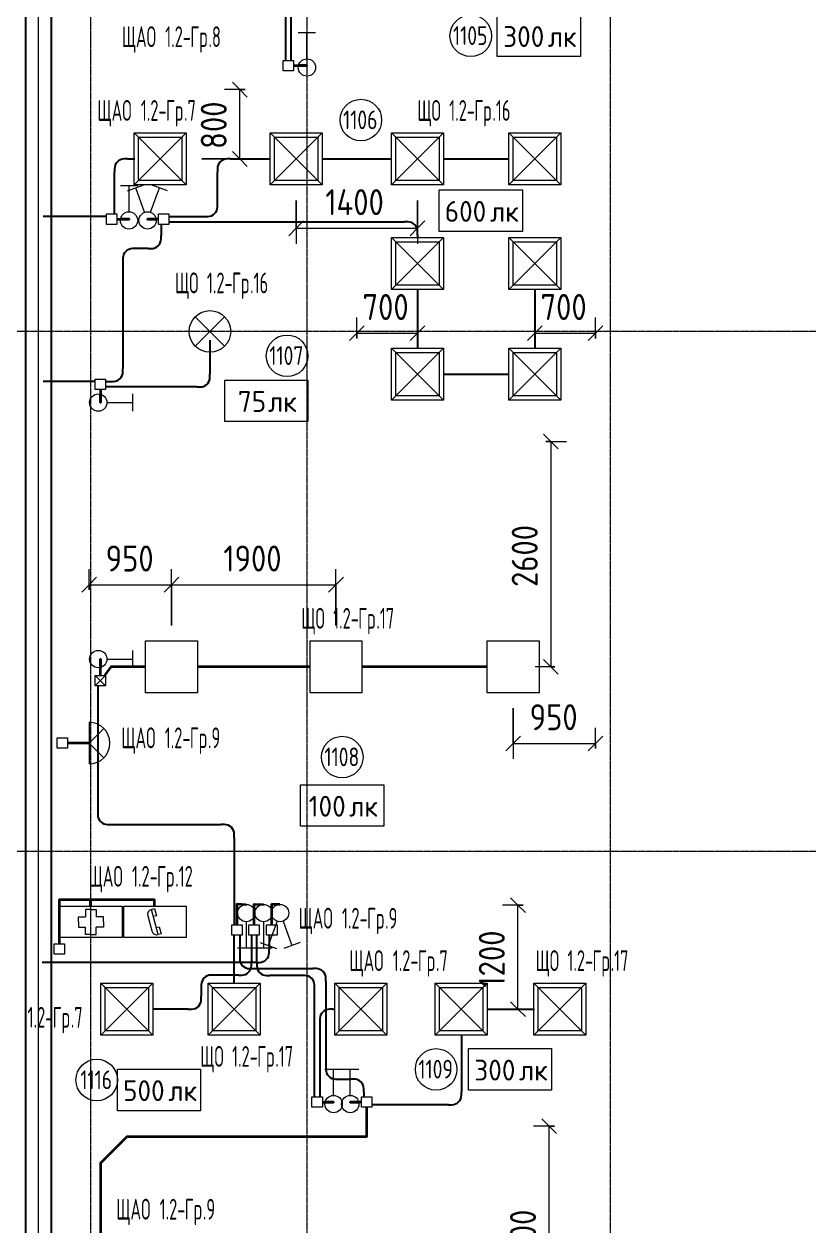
# Model space of a CAD drawing. Header units: millimetres. Extents: x -4730 to 98194, y -4296 to 93388.
# Drawn here: x 47733 to 56796, y 62179 to 76047 of the extents above; entities that cross this region are included whole.
import ezdxf

# ---------------------------------------------------------------- set-up
doc = ezdxf.new("R2010")
doc.units = ezdxf.units.MM
doc.linetypes.add('Линия сетки', pattern=[22.225, 12.7, -3.175, 3.175, -3.175])
for name, color, linetype, lineweight, true_color in [('Кабельные лотки', 5, 'Continuous', 25, 0x0000ff), ('Короба', 7, 'Continuous', 25, 0x008000), ('Соединительные детали коробов', 7, 'Continuous', 25, 0x008000), ('Типовые аннотации', 5, 'Continuous', 18, 0x0000ff)]:
    doc.layers.add(name, color=color, linetype=linetype, lineweight=lineweight, true_color=true_color)
for name, color, linetype, lineweight in [('Марки помещений', 7, 'Continuous', 9), ('Марки силовых электроприборов', 7, 'Continuous', 9), ('Осевая линия', 7, 'Continuous', 18), ('Оси', 7, 'Continuous', 9), ('Провода', 7, 'Continuous', 35), ('Размеры', 7, 'Continuous', 9), ('Размеры-120', 7, 'Continuous', 9)]:
    doc.layers.add(name, color=color, linetype=linetype, lineweight=lineweight)
doc.styles.add('GOST Common', font='GOST_Common.ttf', dxfattribs={"width": 0.6, "height": 240})
doc.styles.add('GOST Common_1', font='GOST_Common.ttf', dxfattribs={"width": 0.9, "height": 300})
doc.styles.add('GOST Common_2', font='GOST_Common.ttf', dxfattribs={"height": 240})
doc.styles.add('GOST Common_3', font='GOST_Common.ttf', dxfattribs={"width": 0.8, "height": 216})
doc.dimstyles.new('ADSK_Проверочный', dxfattribs={"dimscale": 304.8, "dimtxt": 301.714499, "dimasz": 0.556693, "dimexe": 0.590551, "dimexo": 0.590551, "dimgap": 0.19685, "dimtad": 1, "dimdec": 3, "dimrnd": 0.001, "dimdsep": 46, "dimtxsty": 'GOST Common_1', "dimblk1": 'OBLIQUE', "dimblk2": 'OBLIQUE', "dimsah": 1, "dimcen": 0.09, "dimazin": 0, "dimtfac": 1, "dimtdec": 4, "dimtix": 1, "dimtmove": 0, "dimatfit": 3, "dimfxl": 1, "dimtvp": 1, "dimtolj": 1, "dimtzin": 0, "dimarcsym": 2})

# ---------------------------------------------------------------- blocks, each defined once
blk = doc.blocks.new('M_Короб_ отвод - Плоский торец - ПВХ - Стандартная-2386742-1-й этаж')
at = {"layer": 'Соединительные детали коробов'}
for p, q in [((0, 111.95), (0, 150.05)), ((-150.05, 0), (-111.95, 0))]:
    blk.add_line(p, q, dxfattribs=at)
blk.add_arc((-111.95, 111.95), 111.95, 270, 0, dxfattribs=at)
blk = doc.blocks.new('ADSK_Марка_Помещение_1_ГОСТ21-501-2011 - Номер-85995-1-й этаж')
at = {"layer": 'Марки помещений'}
blk.add_circle((0, 0), 2, dxfattribs=at)
blk = doc.blocks.new('DIMBLOCK231-1-й этаж')
at = {"layer": 'Размеры-120'}
for p, q in [((50226, 75290), (50142, 75375)), ((50286, 75290), (50046, 75290)), ((50226, 74490), (50226, 75290)), ((50226, 75290), (50311, 75205)), ((50226, 75290), (50286, 75290)), ((49786, 74490), (50406, 74490)), ((50226, 74490), (49786, 74490)), ((50226, 74490), (50142, 74575)), ((50226, 74490), (50311, 74405))]:
    blk.add_line(p, q, dxfattribs=at)
at = {"layer": 'Размеры-120', "color": 0, "insert": (49774, 74606), "char_height": 300, "width": 681.16, "attachment_point": 1, "rotation": 90, "line_spacing_factor": 1.022761, "style": 'GOST Common_1'}
blk.add_mtext('800', dxfattribs=at)
blk = doc.blocks.new('_Oblique')
at = {"color": 0, "linetype": 'ByBlock', "lineweight": -2}
blk.add_line((-0.5, -0.5), (0.5, 0.5), dxfattribs=at)
blk = doc.blocks.new('DIMBLOCK232-1-й этаж')
at = {"layer": 'Размеры-120'}
for p, q in [((51575, 72420), (51575, 72660)), ((51575, 72480), (51660, 72565)), ((52275, 72480), (52360, 72565)), ((51575, 72480), (51490, 72395)), ((51575, 72480), (52275, 72480)), ((51575, 72480), (51575, 72420)), ((52275, 72480), (52190, 72395)), ((52275, 72483), (52275, 72300)), ((52275, 72480), (52275, 72483))]:
    blk.add_line(p, q, dxfattribs=at)
at = {"layer": 'Размеры-120', "color": 0, "insert": (51641, 72932), "char_height": 300, "width": 681.16, "attachment_point": 1, "line_spacing_factor": 1.022761, "style": 'GOST Common_1'}
blk.add_mtext('700', dxfattribs=at)
blk = doc.blocks.new('DIMBLOCK233-1-й этаж')
at = {"layer": 'Размеры-120'}
for p, q in [((53630, 72480), (53715, 72565)), ((54330, 72420), (54330, 72660)), ((54330, 72480), (54415, 72565)), ((53630, 72480), (53545, 72395)), ((53630, 72483), (53630, 72300)), ((53630, 72480), (53630, 72483)), ((53630, 72480), (54330, 72480)), ((54330, 72480), (54245, 72395)), ((54330, 72480), (54330, 72420))]:
    blk.add_line(p, q, dxfattribs=at)
at = {"layer": 'Размеры-120', "color": 0, "insert": (53696, 72932), "char_height": 300, "width": 681.16, "attachment_point": 1, "line_spacing_factor": 1.022761, "style": 'GOST Common_1'}
blk.add_mtext('700', dxfattribs=at)
blk = doc.blocks.new('DIMBLOCK234-1-й этаж')
at = {"layer": 'Размеры-120'}
for p, q in [((50875, 74012), (50875, 73510)), ((50875, 73690), (50875, 74012)), ((52275, 74012), (52275, 73510)), ((52275, 73690), (52275, 74012)), ((50875, 73690), (50790, 73605)), ((50875, 73690), (50960, 73775)), ((50875, 73690), (52275, 73690)), ((52275, 73690), (52190, 73605)), ((52275, 73690), (52360, 73775))]:
    blk.add_line(p, q, dxfattribs=at)
at = {"layer": 'Размеры-120', "color": 0, "insert": (51212, 74142), "char_height": 300, "width": 871.39, "attachment_point": 1, "line_spacing_factor": 1.022761, "style": 'GOST Common_1'}
blk.add_mtext('1400', dxfattribs=at)
blk = doc.blocks.new('DIMBLOCK235-1-й этаж')
at = {"layer": 'Размеры-120'}
for p, q in [((53816, 71230), (53732, 71315)), ((53756, 71230), (53996, 71230)), ((53816, 71230), (53756, 71230)), ((53816, 71230), (53816, 68630)), ((53816, 71230), (53901, 71145)), ((53816, 68630), (53732, 68715)), ((53860, 68630), (53636, 68630)), ((53816, 68630), (53901, 68545)), ((53816, 68630), (53860, 68630))]:
    blk.add_line(p, q, dxfattribs=at)
at = {"layer": 'Размеры-120', "color": 0, "insert": (53364, 69552), "char_height": 300, "width": 908.21, "attachment_point": 1, "rotation": 90, "line_spacing_factor": 1.022761, "style": 'GOST Common_1'}
blk.add_mtext('2600', dxfattribs=at)
blk = doc.blocks.new('DIMBLOCK236-1-й этаж')
at = {"layer": 'Размеры-120'}
for p, q in [((48485, 69518), (48485, 69758)), ((48485, 69578), (48570, 69663)), ((49435, 69107), (49435, 69758)), ((49435, 69578), (49520, 69663)), ((48485, 69578), (48400, 69493)), ((48485, 69578), (49435, 69578)), ((48485, 69578), (48485, 69518)), ((49435, 69578), (49350, 69493)), ((49435, 69578), (49435, 69107))]:
    blk.add_line(p, q, dxfattribs=at)
at = {"layer": 'Размеры-120', "color": 0, "insert": (48676, 70030), "char_height": 300, "width": 681.16, "attachment_point": 1, "line_spacing_factor": 1.022761, "style": 'GOST Common_1'}
blk.add_mtext('950', dxfattribs=at)
blk = doc.blocks.new('DIMBLOCK237-1-й этаж')
at = {"layer": 'Размеры-120'}
for p, q in [((49435, 69107), (49435, 69758)), ((49435, 69578), (49520, 69663)), ((51335, 69107), (51335, 69758)), ((51335, 69578), (51420, 69663)), ((49435, 69578), (49350, 69493)), ((49435, 69578), (51335, 69578)), ((49435, 69578), (49435, 69107)), ((51335, 69578), (51250, 69493)), ((51335, 69578), (51335, 69107))]:
    blk.add_line(p, q, dxfattribs=at)
at = {"layer": 'Размеры-120', "color": 0, "insert": (50035, 70030), "char_height": 300, "width": 840.71, "attachment_point": 1, "line_spacing_factor": 1.022761, "style": 'GOST Common_1'}
blk.add_mtext('1900', dxfattribs=at)
blk = doc.blocks.new('DIMBLOCK238-1-й этаж')
at = {"layer": 'Размеры-120'}
for p, q in [((53380, 68152), (53380, 67567)), ((53380, 67747), (53380, 68152)), ((53380, 67747), (53465, 67832)), ((54330, 67687), (54330, 67927)), ((54330, 67747), (54415, 67832)), ((53380, 67747), (53295, 67662)), ((53380, 67747), (54330, 67747)), ((54330, 67747), (54245, 67662)), ((54330, 67747), (54330, 67687))]:
    blk.add_line(p, q, dxfattribs=at)
at = {"layer": 'Размеры-120', "color": 0, "insert": (53571, 68199), "char_height": 300, "width": 681.16, "attachment_point": 1, "line_spacing_factor": 1.022761, "style": 'GOST Common_1'}
blk.add_mtext('950', dxfattribs=at)
blk = doc.blocks.new('DIMBLOCK239-1-й этаж')
at = {"layer": 'Размеры-120'}
for p, q in [((53496, 65880), (53256, 65880)), ((53436, 65880), (53351, 65965)), ((53436, 64680), (53436, 65880)), ((53436, 65880), (53521, 65795)), ((53436, 65880), (53496, 65880)), ((53446, 64680), (53256, 64680)), ((53436, 64680), (53351, 64765)), ((53436, 64680), (53521, 64595)), ((53436, 64680), (53446, 64680))]:
    blk.add_line(p, q, dxfattribs=at)
at = {"layer": 'Размеры-120', "color": 0, "insert": (52984, 64930), "char_height": 300, "width": 840.71, "attachment_point": 1, "rotation": 90, "line_spacing_factor": 1.022761, "style": 'GOST Common_1'}
blk.add_mtext('1200', dxfattribs=at)
blk = doc.blocks.new('DIMBLOCK240-1-й этаж')
at = {"layer": 'Размеры-120'}
for p, q in [((53796, 63330), (53711, 63415)), ((53856, 63330), (53616, 63330)), ((53796, 60730), (53796, 63330)), ((53796, 63330), (53881, 63245)), ((53796, 63330), (53856, 63330)), ((53796, 60730), (53711, 60815)), ((53860, 60730), (53616, 60730)), ((53796, 60730), (53881, 60645)), ((53796, 60730), (53860, 60730))]:
    blk.add_line(p, q, dxfattribs=at)
at = {"layer": 'Размеры-120', "color": 0, "insert": (53344, 61652), "char_height": 300, "width": 908.21, "attachment_point": 1, "rotation": 90, "line_spacing_factor": 1.022761, "style": 'GOST Common_1'}
blk.add_mtext('2600', dxfattribs=at)
blk = doc.blocks.new('Морка помещения_освещённость_ - Морка помещения_освещённость_-1484368-1-й этаж')
at = {"layer": 'Марки помещений', "color": 190, "true_color": 0x8000ff}
for p, q in [((-4, 0), (-4, 4)), ((-4, 4), (4, 4)), ((4, 4), (4, 0)), ((4, 0), (-4, 0))]:
    blk.add_line(p, q, dxfattribs=at)

msp = doc.modelspace()

# ---------------------------------------------------------------- linework, layer by layer
at = {"layer": 'Кабельные лотки'}
for p, q in [((47750, 87303.1437), (47750, 52528.1437)), ((48050, 52528.1437), (48050, 87303.1437))]:
    msp.add_line(p, q, dxfattribs=at)
at = {"layer": 'Короба'}
for p, q in [((50752.8206, 77211.45), (50752.8206, 75627.0767)), ((50815.8206, 75627.0767), (50815.8206, 76539.95)), ((48928.1548, 74490), (49011.2384, 74490)), ((50116.6548, 74490), (50579.764, 74490)), ((51174.764, 74490), (51979.764, 74490)), ((52574.764, 74490), (53334.764, 74490)), ((48778.1048, 73855.7174), (48778.1048, 74339.95)), ((49966.6048, 73977.2674), (49966.6048, 74339.95)), ((48686.6048, 73827.2174), (47955.7824, 73827.2174)), ((49406.6048, 73827.2174), (49816.5548, 73827.2174)), ((49315.1048, 73735.7174), (49315.1048, 73605.7674)), ((49406.6048, 73764.2174), (52127.214, 73764.2174)), ((52277.264, 73614.1674), (52277.264, 73582.9521)), ((49165.0548, 73455.7174), (49025.1548, 73455.7174)), ((48875.1048, 73305.6674), (48875.1048, 72072.7633)), ((52277.264, 72987.9521), (52277.264, 72302.9521)), ((53632.264, 72987.9521), (53632.264, 72302.9521)), ((49880, 72400), (49880, 72009.7633)), ((52574.764, 72005.4521), (53334.764, 72005.4521)), ((48555.5342, 71922.7133), (47955.7824, 71922.7133)), ((48675.5342, 71922.7133), (48725.0548, 71922.7133)), ((49729.95, 71859.7133), (48675.5342, 71859.7133)), ((48584.0342, 68411.2133), (48584.0342, 66961.2633)), ((48734.0842, 66811.2133), (50010.2143, 66811.2133)), ((50160.2643, 66661.1633), (50160.2643, 65652.9792)), ((50160.2643, 64977.5), (50160.2643, 65532.9792)), ((50223.2643, 65532.9792), (50223.2643, 65298.0292)), ((50358.0118, 65532.9792), (50358.0118, 65223.0292)), ((50421.0118, 65218.8523), (50421.0118, 65532.9792)), ((50563.0118, 65532.9792), (50563.0118, 65370.05)), ((50412.9618, 65220), (47943.0118, 65220)), ((50207.9618, 65072.9792), (49930.05, 65072.9792)), ((50373.3143, 65147.9792), (51068.2143, 65147.9792)), ((50936.2421, 65068.8023), (50571.0618, 65068.8023)), ((49780, 64922.9292), (49780, 64830.05)), ((51086.2921, 63668.8023), (51086.2921, 64918.7523)), ((51218.2643, 64997.9292), (51218.2643, 64023.0292)), ((49629.95, 64680), (49220.7643, 64680)), ((51299.3421, 64680), (51325.7643, 64680)), ((53080.7643, 64680), (53625.7643, 64680)), ((51149.2921, 64529.95), (51149.2921, 63668.8023)), ((52783.2643, 64382.5), (52783.2643, 63727.3523)), ((51368.3143, 63872.9792), (51506.2421, 63872.9792)), ((51656.2921, 63722.9292), (51656.2921, 63668.8023)), ((52633.2143, 63577.3023), (51747.7921, 63577.3023))]:
    msp.add_line(p, q, dxfattribs=at)
at = {"layer": 'Осевая линия'}
msp.add_line((47900, 52528.1437), (47900, 87303.1437), dxfattribs=at)
at = {"layer": 'Оси', "linetype": 'Линия сетки'}
for p, q in [((48500, 93388.3703), (48500, -3096.3487)), ((51000, 93388.3703), (51000, -3096.3487)), ((54500, 93388.3703), (54500, -3096.3487)), ((98194.2682, 72500), (-3530.0173, 72500)), ((98194.2682, 66500), (-3530.0173, 66500))]:
    msp.add_line(p, q, dxfattribs=at)
at = {"layer": 'Провода'}
for p, q in [((51035, 68630), (49735, 68630)), ((53080, 68630), (51635, 68630)), ((48485, 67750.0006), (48235.5342, 67750))]:
    msp.add_line(p, q, dxfattribs=at)
at = {"layer": 'Провода', "flags": 128}
for points in [[(50844.3206, 75567.0773), (51000, 75567.0788), (50902.3244, 75567.0788)], [(48806.6048, 73795.718), (48945.4864, 73795.7194), (48846.6294, 73795.7194)], [(49286.6048, 73795.718), (49160, 73795.7194), (49258.857, 73795.7194)], [(48615.5328, 71831.2133), (48615.5293, 71680), (48615.5293, 71776.8539)], [(48615.533, 68531.2133), (48615.5293, 68720), (48615.5293, 68623.1461)], [(49135, 68630), (48737.264, 68630), (48661.5316, 68531.2133)], [(48501.4515, 65866.7452), (48500, 65940), (48139.9952, 65940), (48139.9995, 65433.3176)], [(49241.4515, 65866.7452), (49240, 65940), (48500, 65940), (48501.4515, 65866.7452)], [(50299.0772, 65884), (50189.507, 65890), (50191.7633, 65652.9792)], [(50389.5108, 65652.9792), (50389.507, 65890), (50497.1551, 65889.1563)], [(50594.5108, 65652.9792), (50594.507, 65890), (50688.5646, 65890.0223)], [(51687.7913, 63548.8023), (51687.7872, 63208.8043), (48920.3293, 63208.8043), (48615.5301, 62904.0043), (48615.534, 61271.2133)], [(51177.7921, 63608.8029), (51306.9004, 63608.8043), (51209.6195, 63608.8043)], [(51627.7921, 63608.803), (51500, 63608.8043), (51597.2809, 63608.8043)]]:
    msp.add_lwpolyline(points, dxfattribs=at)
at = {"layer": 'Типовые аннотации'}
for p, q in [((51100, 75945.6433), (50900, 75945.6433)), ((51000, 75645.6433), (51000, 75945.6433)), ((50575, 74790), (51175, 74790)), ((50575, 74190), (50575, 74790)), ((50575, 74790), (51175, 74190)), ((50575, 74190), (51175, 74790)), ((51175, 74790), (51175, 74190)), ((51975, 74790), (52575, 74790)), ((51975, 74190), (51975, 74790)), ((51975, 74790), (52575, 74190)), ((51975, 74190), (52575, 74790)), ((52575, 74790), (52575, 74190)), ((53330, 74790), (53930, 74790)), ((53330, 74190), (53330, 74790)), ((53330, 74790), (53930, 74190)), ((53330, 74190), (53930, 74790)), ((53930, 74790), (53930, 74190)), ((50625, 74740), (51125, 74740)), ((50625, 74240), (50625, 74740)), ((51125, 74740), (51125, 74240)), ((52025, 74740), (52525, 74740)), ((52025, 74240), (52025, 74740)), ((52525, 74740), (52525, 74240)), ((53380, 74740), (53880, 74740)), ((53380, 74240), (53380, 74740)), ((53880, 74740), (53880, 74240)), ((51125, 74240), (50625, 74240)), ((52525, 74240), (52025, 74240)), ((53880, 74240), (53380, 74240)), ((48929.2227, 74122.3184), (49117.1612, 74190.7224)), ((49125.798, 73874.6126), (49023.1919, 74156.5204)), ((49194.202, 73874.6126), (49296.8081, 74156.5204)), ((49390.7773, 74122.3184), (49202.8388, 74190.7224)), ((51175, 74190), (50575, 74190)), ((52575, 74190), (51975, 74190)), ((53930, 74190), (53330, 74190)), ((51975, 73585.4521), (52575, 73585.4521)), ((51975, 72985.4521), (51975, 73585.4521)), ((51975, 73585.4521), (52575, 72985.4521)), ((51975, 72985.4521), (52575, 73585.4521)), ((52025, 73535.4521), (52525, 73535.4521)), ((52025, 73035.4521), (52025, 73535.4521)), ((52525, 73535.4521), (52525, 73035.4521)), ((52575, 73585.4521), (52575, 72985.4521)), ((53330, 73585.4521), (53930, 73585.4521)), ((53330, 72985.4521), (53330, 73585.4521)), ((53330, 73585.4521), (53930, 72985.4521)), ((53330, 72985.4521), (53930, 73585.4521)), ((53380, 73535.4521), (53880, 73535.4521)), ((53380, 73035.4521), (53380, 73535.4521)), ((53880, 73535.4521), (53880, 73035.4521)), ((53930, 73585.4521), (53930, 72985.4521)), ((52575, 72985.4521), (51975, 72985.4521)), ((52525, 73035.4521), (52025, 73035.4521)), ((53930, 72985.4521), (53330, 72985.4521)), ((53880, 73035.4521), (53380, 73035.4521)), ((49880, 72500), (49710.2944, 72669.7056)), ((49880, 72500), (50049.7056, 72669.7056)), ((49880, 72500), (49710.2944, 72330.2944)), ((49880, 72500), (50049.7056, 72330.2944)), ((51975, 72305.4521), (52575, 72305.4521)), ((51975, 71705.4521), (51975, 72305.4521)), ((51975, 72305.4521), (52575, 71705.4521)), ((51975, 71705.4521), (52575, 72305.4521)), ((52025, 72255.4521), (52525, 72255.4521)), ((52025, 71755.4521), (52025, 72255.4521)), ((52525, 72255.4521), (52525, 71755.4521)), ((52575, 72305.4521), (52575, 71705.4521)), ((53330, 72305.4521), (53930, 72305.4521)), ((53330, 71705.4521), (53330, 72305.4521)), ((53330, 72305.4521), (53930, 71705.4521)), ((53330, 71705.4521), (53930, 72305.4521)), ((53380, 72255.4521), (53880, 72255.4521)), ((53380, 71755.4521), (53380, 72255.4521)), ((53880, 72255.4521), (53880, 71755.4521)), ((53930, 72305.4521), (53930, 71705.4521)), ((48990.6433, 71580), (48990.6433, 71780)), ((52575, 71705.4521), (51975, 71705.4521)), ((52525, 71755.4521), (52025, 71755.4521)), ((53930, 71705.4521), (53330, 71705.4521)), ((53880, 71755.4521), (53380, 71755.4521)), ((48690.6433, 71680), (48990.6433, 71680)), ((49135, 68930), (49735, 68930)), ((49135, 68330), (49135, 68930)), ((49735, 68930), (49735, 68330)), ((51035, 68930), (51635, 68930)), ((51035, 68330), (51035, 68930)), ((51635, 68930), (51635, 68330)), ((53080, 68930), (53680, 68930)), ((53080, 68330), (53080, 68930)), ((53680, 68930), (53680, 68330)), ((48990.6433, 68620), (48990.6433, 68820)), ((48690.6433, 68720), (48990.6433, 68720)), ((49735, 68330), (49135, 68330)), ((51635, 68330), (51035, 68330)), ((53680, 68330), (53080, 68330)), ((50299.0772, 65689.3567), (50299.0772, 65389.3567)), ((50656.0667, 65695.3874), (50553.4607, 65413.4796)), ((50724.4708, 65695.3874), (50827.0768, 65413.4796)), ((50199.0772, 65389.3567), (50399.0772, 65389.3567)), ((50459.4914, 65447.6816), (50647.43, 65379.2776)), ((50921.0461, 65447.6816), (50733.1075, 65379.2776)), ((49858.0003, 64980), (50458.0003, 64980)), ((49858.0003, 64380), (49858.0003, 64980)), ((49858.0003, 64980), (50458.0003, 64380)), ((49858.0003, 64380), (50458.0003, 64980)), ((49908.0003, 64930), (50408.0003, 64930)), ((49908.0003, 64430), (49908.0003, 64930)), ((50408.0003, 64930), (50408.0003, 64430)), ((50458.0003, 64980), (50458.0003, 64380)), ((52481.0003, 64980), (53081.0003, 64980)), ((52481.0003, 64380), (52481.0003, 64980)), ((52481.0003, 64980), (53081.0003, 64380)), ((52481.0003, 64380), (53081.0003, 64980)), ((52531.0003, 64930), (53031.0003, 64930)), ((52531.0003, 64430), (52531.0003, 64930)), ((53031.0003, 64930), (53031.0003, 64430)), ((53081.0003, 64980), (53081.0003, 64380)), ((53621.0003, 64980), (54221.0003, 64980)), ((53621.0003, 64380), (53621.0003, 64980)), ((53621.0003, 64980), (54221.0003, 64380)), ((53621.0003, 64380), (54221.0003, 64980)), ((53671.0003, 64930), (54171.0003, 64930)), ((53671.0003, 64430), (53671.0003, 64930)), ((54171.0003, 64930), (54171.0003, 64430)), ((54221.0003, 64980), (54221.0003, 64380)), ((50458.0003, 64380), (49858.0003, 64380)), ((50408.0003, 64430), (49908.0003, 64430)), ((53081.0003, 64380), (52481.0003, 64380)), ((53031.0003, 64430), (52531.0003, 64430)), ((54221.0003, 64380), (53621.0003, 64380)), ((54171.0003, 64430), (53671.0003, 64430)), ((51600, 63985.6433), (51400, 63985.6433)), ((51500, 63685.6433), (51500, 63985.6433))]:
    msp.add_line(p, q, dxfattribs=at)
at = {"layer": 'Типовые аннотации', "color": 7}
for p, q in [((50724.3206, 75627.0767), (50844.3206, 75627.0767)), ((50724.3206, 75507.0767), (50724.3206, 75627.0767)), ((50844.3206, 75627.0767), (50844.3206, 75507.0767)), ((50844.3206, 75507.0767), (50724.3206, 75507.0767)), ((48686.6048, 73855.7174), (48806.6048, 73855.7174)), ((48686.6048, 73735.7174), (48686.6048, 73855.7174)), ((48806.6048, 73855.7174), (48806.6048, 73735.7174)), ((49286.6048, 73855.7174), (49406.6048, 73855.7174)), ((49286.6048, 73735.7174), (49286.6048, 73855.7174)), ((49406.6048, 73855.7174), (49406.6048, 73735.7174)), ((48806.6048, 73735.7174), (48686.6048, 73735.7174)), ((49406.6048, 73735.7174), (49286.6048, 73735.7174)), ((48555.5342, 71951.2133), (48675.5342, 71951.2133)), ((48555.5342, 71831.2133), (48555.5342, 71951.2133)), ((48675.5342, 71951.2133), (48675.5342, 71831.2133)), ((48675.5342, 71831.2133), (48555.5342, 71831.2133)), ((48555.5342, 68531.2133), (48675.5342, 68531.2133)), ((48555.5342, 68411.2133), (48555.5342, 68531.2133)), ((48555.5342, 68531.2133), (48675.5342, 68411.2133)), ((48555.5342, 68411.2133), (48675.5342, 68531.2133)), ((48675.5342, 68531.2133), (48675.5342, 68411.2133)), ((48675.5342, 68411.2133), (48555.5342, 68411.2133)), ((50131.7643, 65652.9792), (50251.7643, 65652.9792)), ((50131.7643, 65532.9792), (50131.7643, 65652.9792)), ((50251.7643, 65652.9792), (50251.7643, 65532.9792)), ((50329.5118, 65652.9792), (50449.5118, 65652.9792)), ((50329.5118, 65532.9792), (50329.5118, 65652.9792)), ((50449.5118, 65652.9792), (50449.5118, 65532.9792)), ((50251.7643, 65532.9792), (50131.7643, 65532.9792)), ((50449.5118, 65532.9792), (50329.5118, 65532.9792)), ((51057.7921, 63668.8023), (51177.7921, 63668.8023)), ((51057.7921, 63548.8023), (51057.7921, 63668.8023)), ((51177.7921, 63668.8023), (51177.7921, 63548.8023)), ((51627.7921, 63668.8023), (51747.7921, 63668.8023)), ((51627.7921, 63548.8023), (51627.7921, 63668.8023)), ((51747.7921, 63668.8023), (51747.7921, 63548.8023)), ((51177.7921, 63548.8023), (51057.7921, 63548.8023)), ((51747.7921, 63548.8023), (51627.7921, 63548.8023))]:
    msp.add_line(p, q, dxfattribs=at)
at = {"layer": 'Типовые аннотации', "color": 1, "true_color": 0xff0000}
for p, q in [((49006.4744, 74790), (49606.4744, 74790)), ((49006.4744, 74190), (49006.4744, 74790)), ((49006.4744, 74790), (49606.4744, 74190)), ((49006.4744, 74190), (49606.4744, 74790)), ((49606.4744, 74790), (49606.4744, 74190)), ((49056.4744, 74740), (49556.4744, 74740)), ((49056.4744, 74240), (49056.4744, 74740)), ((49556.4744, 74740), (49556.4744, 74240)), ((49556.4744, 74240), (49056.4744, 74240)), ((49045.4864, 74180.6433), (48845.4864, 74180.6433)), ((48945.4864, 73880.6433), (48945.4864, 74180.6433)), ((49606.4744, 74190), (49006.4744, 74190)), ((48485, 67990), (48485, 67510)), ((48485, 67750), (48654.7056, 67919.7056)), ((48115.5342, 67810), (48235.5342, 67810)), ((48115.5342, 67690), (48115.5342, 67810)), ((48235.5342, 67690), (48115.5342, 67690)), ((48235.5342, 67810), (48235.5342, 67690)), ((48485, 67750), (48654.7056, 67580.2944)), ((50499.0772, 65689.3567), (50499.0772, 65389.3567)), ((48080, 65433.3176), (48200, 65433.3176)), ((48080, 65313.3176), (48080, 65433.3176)), ((48200, 65433.3176), (48200, 65313.3176)), ((50399.0772, 65389.3567), (50599.0772, 65389.3567)), ((48200, 65313.3176), (48080, 65313.3176)), ((48621.0003, 64980), (49221.0003, 64980)), ((48621.0003, 64380), (48621.0003, 64980)), ((48621.0003, 64980), (49221.0003, 64380)), ((48621.0003, 64380), (49221.0003, 64980)), ((48671.0003, 64930), (49171.0003, 64930)), ((48671.0003, 64430), (48671.0003, 64930)), ((49171.0003, 64930), (49171.0003, 64430)), ((49221.0003, 64980), (49221.0003, 64380)), ((51321.0003, 64980), (51921.0003, 64980)), ((51321.0003, 64380), (51321.0003, 64980)), ((51321.0003, 64980), (51921.0003, 64380)), ((51321.0003, 64380), (51921.0003, 64980)), ((51371.0003, 64930), (51871.0003, 64930)), ((51371.0003, 64430), (51371.0003, 64930)), ((51871.0003, 64930), (51871.0003, 64430)), ((51921.0003, 64980), (51921.0003, 64380)), ((49221.0003, 64380), (48621.0003, 64380)), ((49171.0003, 64430), (48671.0003, 64430)), ((51921.0003, 64380), (51321.0003, 64380)), ((51871.0003, 64430), (51371.0003, 64430)), ((51406.9004, 63985.6433), (51206.9004, 63985.6433)), ((51306.9004, 63685.6433), (51306.9004, 63985.6433))]:
    msp.add_line(p, q, dxfattribs=at)
at = {"layer": 'Типовые аннотации', "color": 96, "true_color": 0x008000}
for p, q in [((48145.0179, 65506.7452), (48145.0179, 65866.7452)), ((48145.0179, 65866.7452), (48865.0179, 65866.7452)), ((48361.0179, 65686.7452), (48361.0179, 65746.7452)), ((48361.0179, 65746.7452), (48445.0179, 65746.7452)), ((48505.0179, 65830.7452), (48445.0179, 65830.7452)), ((48445.0179, 65830.7452), (48445.0179, 65746.7452)), ((48505.0179, 65830.7452), (48565.0179, 65830.7452)), ((48565.0179, 65830.7452), (48565.0179, 65746.7452)), ((48649.0179, 65746.7452), (48565.0179, 65746.7452)), ((48649.0179, 65686.7452), (48649.0179, 65746.7452)), ((48865.0179, 65866.7452), (48865.0179, 65506.7452)), ((48885.0179, 65506.7452), (48885.0179, 65866.7452)), ((48885.0179, 65866.7452), (49605.0179, 65866.7452)), ((49162.1582, 65757.2966), (49208.7457, 65583.43)), ((49204.5846, 65830.7813), (49239.358, 65840.0988)), ((49282.2304, 65541.0036), (49204.5846, 65830.7813)), ((49261.0988, 65758.961), (49226.3254, 65749.6435)), ((49239.358, 65840.0988), (49261.0988, 65758.961)), ((49605.0179, 65866.7452), (49605.0179, 65506.7452)), ((48361.0179, 65686.7452), (48361.0179, 65626.7452)), ((48361.0179, 65626.7452), (48445.0179, 65626.7452)), ((48445.0179, 65542.7452), (48445.0179, 65626.7452)), ((48565.0179, 65542.7452), (48565.0179, 65626.7452)), ((48649.0179, 65626.7452), (48565.0179, 65626.7452)), ((48649.0179, 65686.7452), (48649.0179, 65626.7452)), ((49260.4896, 65622.1413), (49295.2629, 65631.4588)), ((49295.2629, 65631.4588), (49317.0037, 65550.3211)), ((48865.0179, 65506.7452), (48145.0179, 65506.7452)), ((48505.0179, 65542.7452), (48445.0179, 65542.7452)), ((48505.0179, 65542.7452), (48565.0179, 65542.7452)), ((49605.0179, 65506.7452), (48885.0179, 65506.7452)), ((49317.0037, 65550.3211), (49282.2304, 65541.0036))]:
    msp.add_line(p, q, dxfattribs=at)
at = {"layer": 'Типовые аннотации', "color": 16, "true_color": 0x800000}
for p, q in [((50534.5118, 65652.9792), (50654.5118, 65652.9792)), ((50534.5118, 65532.9792), (50534.5118, 65652.9792)), ((50654.5118, 65652.9792), (50654.5118, 65532.9792)), ((50654.5118, 65532.9792), (50534.5118, 65532.9792))]:
    msp.add_line(p, q, dxfattribs=at)
at = {"layer": 'Типовые аннотации'}
for centre, radius in [((51000, 75545.6433), 100), ((49160, 73780.6433), 100), ((49880, 72500), 240), ((48590.6433, 71680), 100), ((48590.6433, 68720), 100), ((50299.0772, 65789.3567), 100), ((50690.2688, 65789.3567), 100), ((51500, 63585.6433), 100)]:
    msp.add_circle(centre, radius, dxfattribs=at)
at = {"layer": 'Типовые аннотации', "color": 1, "true_color": 0xff0000}
for centre in [(48945.4864, 73780.6433), (50499.0772, 65789.3567), (51306.9004, 63585.6433)]:
    msp.add_circle(centre, 100, dxfattribs=at)
msp.add_arc((48485, 67750), 240, 270, 90, dxfattribs=at)
at = {"layer": 'Типовые аннотации', "color": 96, "true_color": 0x008000}
for centre, start, end in [((49220.1138, 65772.8258), 105, 195), ((49266.7012, 65598.9591), 195, 285)]:
    msp.add_arc(centre, 60, start, end, dxfattribs=at)

# ---------------------------------------------------------------- block references
at = {"layer": 'Марки помещений', "xscale": 120, "yscale": 120, "zscale": 120}
for p in [(52891.0465, 75911.1899), (51622.1578, 74939.1823), (50770.2523, 72218.8434), (51406.9813, 67588.5368), (52491.1162, 63985.2024), (48572.5161, 63862.6369)]:
    msp.add_blockref('ADSK_Марка_Помещение_1_ГОСТ21-501-2011 - Номер-85995-1-й этаж', p, dxfattribs=at)
at = {"layer": 'Марки помещений', "color": 190, "true_color": 0x8000ff, "xscale": 120, "yscale": 120, "zscale": 120}
for p in [(53676.976, 75671.1899), (53006.4114, 73653.1793), (50530.2523, 71459.6881), (51406.9813, 66790.1761), (53343.5716, 63745.2024), (49292.5161, 63508.2597)]:
    msp.add_blockref('Морка помещения_освещённость_ - Морка помещения_освещённость_-1484368-1-й этаж', p, dxfattribs=at)
at = {"layer": 'Соединительные детали коробов'}
for p, rotation in [((48778.1048, 74490), 180), ((49966.6048, 74490), 180), ((52277.264, 73764.2174), 90), ((48875.1048, 73455.7174), 180), ((48584.0342, 66811.2133), 270), ((50160.2643, 66811.2133), 90), ((50223.2643, 65147.9792), 270), ((50421.0118, 65068.8023), 270), ((49780, 65072.9792), 180), ((51086.2921, 65068.8023), 90), ((51218.2643, 65147.9792), 90), ((51149.2921, 64680), 180), ((51218.2643, 63872.9792), 270), ((51656.2921, 63872.9792), 90)]:
    msp.add_blockref('M_Короб_ отвод - Плоский торец - ПВХ - Стандартная-2386742-1-й этаж', p, dxfattribs=dict(at, rotation=rotation))
for p in [(49966.6048, 73827.2174), (49315.1048, 73455.7174), (48875.1048, 71922.7133), (49880, 71859.7133), (50563.0118, 65220), (50358.0118, 65072.9792), (49780, 64680), (52783.2643, 63577.3023)]:
    msp.add_blockref('M_Короб_ отвод - Плоский торец - ПВХ - Стандартная-2386742-1-й этаж', p, dxfattribs=at)

# ---------------------------------------------------------------- texts
at = {"layer": 'Марки помещений', "char_height": 216, "attachment_point": 1, "style": 'GOST Common_3'}
for s, insert, width in [('1105', (52685.7706, 76021.9771), 507.9492), ('1106', (51416.8819, 75049.9696), 507.9492), ('1107', (50564.9764, 72329.6306), 507.9492), ('1108', (51201.7053, 67699.324), 507.9492), ('1109', (52285.8403, 64095.9896), 507.9492), ('1116', (48383.0802, 63973.4241), 469.4682)]:
    msp.add_mtext(s, dxfattribs=dict(at, insert=insert, width=width))
at = {"layer": 'Марки помещений', "color": 190, "true_color": 0x8000ff, "char_height": 240, "attachment_point": 1, "style": 'GOST Common_2'}
for s, insert, width in [('300', (53265.0922, 76022.9019), 625.31625), ('лк', (53781.0297, 76022.9019), 413.67075), ('600', (52590.3275, 74004.8913), 634.9365), ('лк', (53114.2025, 74004.8913), 413.67075), ('75', (50201.7684, 71811.4), 423.291), ('лк', (50551.0184, 71811.4), 413.67075), ('100', (51019.0974, 67141.8881), 567.59475), ('лк', (51487.4099, 67141.8881), 413.67075), ('300', (52931.6878, 64096.9144), 625.31625), ('лк', (53447.6253, 64096.9144), 413.67075), ('500', (48876.4322, 63859.9717), 634.9365), ('лк', (49400.3072, 63859.9717), 413.67075)]:
    msp.add_mtext(s, dxfattribs=dict(at, insert=insert, width=width))
at = {"layer": 'Марки силовых электроприборов', "char_height": 240, "attachment_point": 1, "style": 'GOST Common'}
for s, insert, width in [('ЩАО', (48861.9467, 76021.0415), 502.17705), (' 1.2-', (49276.2842, 76021.0415), 455.99985), ('Гр', (49652.5217, 76021.0415), 253.9746), ('.8', (49862.0717, 76021.0415), 178.93665), ('ЩАО', (48580.5587, 75170.1824), 502.17705), (' 1.2-', (48994.8962, 75170.1824), 455.99985), ('Гр', (49371.1337, 75170.1824), 253.9746), ('.7', (49580.6837, 75170.1824), 178.93665), ('ЩО', (52273.9653, 75170.1824), 340.55685), (' 1.2-', (52554.9528, 75170.1824), 455.99985), ('Гр', (52931.1903, 75170.1824), 253.9746), ('.16', (53140.7403, 75170.1824), 265.5189), ('ЩО', (49476.7014, 73180.1824), 340.55685), (' 1.2-', (49757.6889, 73180.1824), 455.99985), ('Гр', (50133.9264, 73180.1824), 253.9746), ('.16', (50343.4764, 73180.1824), 265.5189), ('ЩО', (50933.9653, 69310.1824), 340.55685), (' 1.2-', (51214.9528, 69310.1824), 455.99985), ('Гр', (51591.1903, 69310.1824), 253.9746), ('.17', (51800.7403, 69310.1824), 265.5189), ('ЩАО', (48856.5394, 67931.018), 502.17705), (' 1.2-', (49270.8769, 67931.018), 455.99985), ('Гр', (49647.1144, 67931.018), 253.9746), ('.9', (49856.6644, 67931.018), 178.93665), ('ЩАО', (48478.3953, 66333.2999), 502.17705), (' 1.2-', (48892.7328, 66333.2999), 455.99985), ('Гр', (49268.9703, 66333.2999), 253.9746), ('.12', (49478.5203, 66333.2999), 265.5189), ('ЩАО', (50902.3186, 65849.65), 502.17705), (' 1.2-', (51316.6561, 65849.65), 455.99985), ('Гр', (51692.8936, 65849.65), 253.9746), ('.9', (51902.4436, 65849.65), 178.93665), ('ЩАО', (51489.0057, 65360.1824), 502.17705), (' 1.2-', (51903.3432, 65360.1824), 455.99985), ('Гр', (52279.5807, 65360.1824), 253.9746), ('.7', (52489.1307, 65360.1824), 178.93665), ('ЩО', (53638.893, 65360.1824), 340.55685), (' 1.2-', (53919.8805, 65360.1824), 455.99985), ('Гр', (54296.118, 65360.1824), 253.9746), ('.17', (54505.668, 65360.1824), 265.5189), (' 1.2-', (47687.4528, 64706.5415), 455.99985), ('Гр', (48063.6903, 64706.5415), 253.9746), ('.7', (48273.2403, 64706.5415), 178.93665), ('ЩО', (49767.4459, 64255.0439), 340.55685), (' 1.2-', (50048.4334, 64255.0439), 455.99985), ('Гр', (50424.6709, 64255.0439), 253.9746), ('.17', (50634.2209, 64255.0439), 265.5189), ('ЩАО', (48797.8051, 62492.0473), 502.17705), (' 1.2-', (49212.1426, 62492.0473), 455.99985), ('Гр', (49588.3801, 62492.0473), 253.9746), ('.9', (49797.9301, 62492.0473), 178.93665)]:
    msp.add_mtext(s, dxfattribs=dict(at, insert=insert, width=width))

# ---------------------------------------------------------------- dimensions: what is measured, and where the dimension line sits
at = {"layer": 'Размеры'}
for base, p1, p2, override, picture, middle in [((50226.435, 75290), (49606.2384, 74490), (50106.4531, 75290), {"dimpost": '<>', "dimfxl": 943.511944}, 'DIMBLOCK231-1-й этаж', (50016.435, 74890)), ((53816.3428, 68630), (53936.3246, 71230), (53679.764, 68630), {"dimpost": '<>', "dimfxl": 2612.627676}, 'DIMBLOCK235-1-й этаж', (53606.3428, 69930)), ((53436.0963, 65880), (53625.7643, 64680), (53316.1144, 65880), {"dimpost": '<>', "dimfxl": 1239.30749}, 'DIMBLOCK239-1-й этаж', (53226.0963, 65280)), ((53796.2831, 63330), (53679.764, 60730), (53676.3012, 63330), {"dimpost": '<>', "dimfxl": 2600.002306}, 'DIMBLOCK240-1-й этаж', (53586.2831, 62030))]:
    dim = msp.add_linear_dim(base=base, p1=p1, p2=p2, angle=90, dimstyle='ADSK_Проверочный', override=override, dxfattribs=at)
    dim.commit()
    dim.dimension.update_dxf_attribs({"geometry": picture, "text_midpoint": middle})
for base, p1, p2, override, picture, middle in [((52275, 73689.9549), (50875, 74192.5), (52275, 74192.5), {"dimpost": '<>', "dimfxl": 1400}, 'DIMBLOCK234-1-й этаж', (51575, 73899.9549)), ((52275, 72479.749), (51575, 72599.7309), (52275, 72302.9521), {"dimpost": '<>', "dimfxl": 760.314207}, 'DIMBLOCK232-1-й этаж', (51925, 72689.749)), ((54330, 72479.749), (53630, 72302.9521), (54330, 72599.7309), {"dimpost": '<>', "dimfxl": 760.314207}, 'DIMBLOCK233-1-й этаж', (53980, 72689.749)), ((49435, 69577.9953), (48485, 69697.9772), (49435, 68927.5), {"dimpost": '<>', "dimfxl": 1223.166005}, 'DIMBLOCK236-1-й этаж', (48960, 69787.9953)), ((51335, 69577.9953), (49435, 68927.5), (51335, 68927.5), {"dimpost": '<>', "dimfxl": 1900}, 'DIMBLOCK237-1-й этаж', (50385, 69787.9953)), ((54330, 67746.7298), (53380, 68332.5), (54330, 67866.7117), {"dimpost": '<>', "dimfxl": 1058.044777}, 'DIMBLOCK238-1-й этаж', (53855, 67956.7298))]:
    dim = msp.add_linear_dim(base=base, p1=p1, p2=p2, dimstyle='ADSK_Проверочный', override=override, dxfattribs=at)
    dim.commit()
    dim.dimension.update_dxf_attribs({"geometry": picture, "text_midpoint": middle})

doc.saveas('drawing.dxf')
